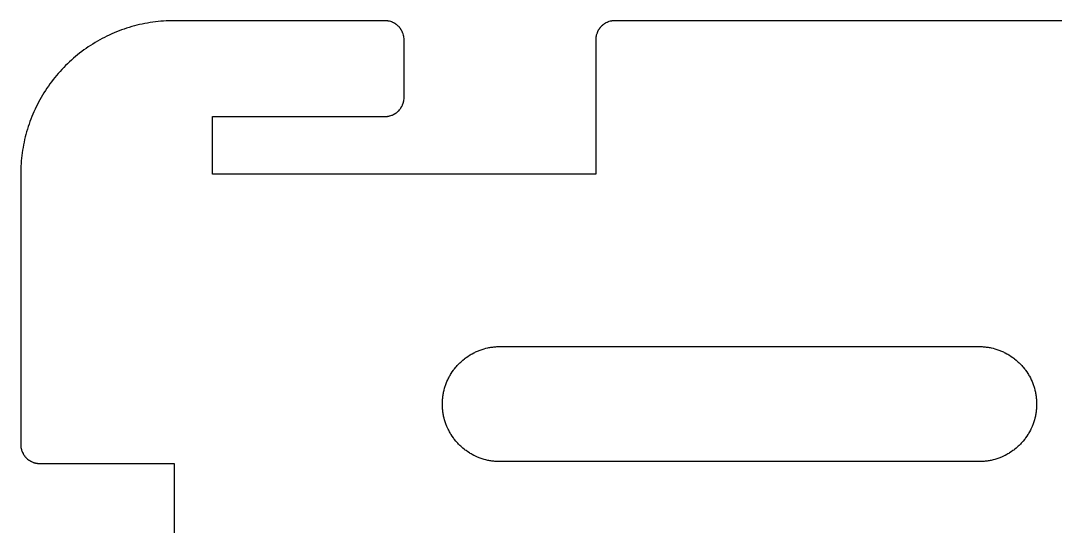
# Model space of a CAD drawing. Header units: metres. Extents: x 0 to 195, y 0 to 250.
# Drawn here: x 0 to 54, y 223.6 to 250 of the extents above; entities that cross this region are included whole.
import ezdxf

# ---------------------------------------------------------------- set-up
doc = ezdxf.new("R2010")
doc.units = ezdxf.units.M

msp = doc.modelspace()

# ---------------------------------------------------------------- linework, layer by layer
for p, q in [((6.88672, 249.922), (6.74805, 249.901)), ((7.02539, 249.94), (6.88672, 249.922)), ((7.16406, 249.956), (7.02539, 249.94)), ((7.30273, 249.97), (7.16406, 249.956)), ((7.44238, 249.98), (7.30273, 249.97)), ((7.58105, 249.989), (7.44238, 249.98)), ((7.7207, 249.995), (7.58105, 249.989)), ((7.86035, 249.999), (7.7207, 249.995)), ((8, 250), (7.86035, 249.999)), ((19.0176, 250), (8, 250)), ((19.0352, 249.999), (19.0176, 250)), ((19.0527, 249.999), (19.0352, 249.999)), ((19.0693, 249.998), (19.0527, 249.999)), ((19.1396, 249.99), (19.0693, 249.998)), ((19.1562, 249.987), (19.1396, 249.99)), ((19.1738, 249.984), (19.1562, 249.987)), ((19.1904, 249.981), (19.1738, 249.984)), ((19.208, 249.979), (19.1904, 249.981)), ((19.2246, 249.975), (19.208, 249.979)), ((19.2422, 249.971), (19.2246, 249.975)), ((19.3086, 249.951), (19.2422, 249.971)), ((19.3584, 249.934), (19.3086, 249.951)), ((19.375, 249.927), (19.3584, 249.934)), ((19.3906, 249.921), (19.375, 249.927)), ((19.4062, 249.913), (19.3906, 249.921)), ((19.4229, 249.906), (19.4062, 249.913)), ((19.4697, 249.883), (19.4229, 249.906)), ((30.5771, 249.906), (30.5303, 249.883)), ((30.5938, 249.913), (30.5771, 249.906)), ((30.6094, 249.921), (30.5938, 249.913)), ((30.625, 249.927), (30.6094, 249.921)), ((30.6416, 249.934), (30.625, 249.927)), ((30.6914, 249.951), (30.6416, 249.934)), ((30.7578, 249.971), (30.6914, 249.951)), ((30.7754, 249.975), (30.7578, 249.971)), ((30.792, 249.979), (30.7754, 249.975)), ((30.8096, 249.981), (30.792, 249.979)), ((30.8262, 249.984), (30.8096, 249.981)), ((30.8438, 249.987), (30.8262, 249.984)), ((30.8604, 249.99), (30.8438, 249.987)), ((30.9307, 249.998), (30.8604, 249.99)), ((30.9473, 249.999), (30.9307, 249.998)), ((30.9648, 249.999), (30.9473, 249.999)), ((30.9824, 250), (30.9648, 249.999)), ((130.518, 250), (30.9824, 250)), ((5.00293, 249.417), (4.87402, 249.364)), ((5.13281, 249.469), (5.00293, 249.417)), ((5.26367, 249.518), (5.13281, 249.469)), ((5.39551, 249.564), (5.26367, 249.518)), ((5.52832, 249.608), (5.39551, 249.564)), ((5.66113, 249.65), (5.52832, 249.608)), ((5.79492, 249.69), (5.66113, 249.65)), ((5.92969, 249.728), (5.79492, 249.69)), ((6.06445, 249.763), (5.92969, 249.728)), ((6.2002, 249.795), (6.06445, 249.763)), ((6.33691, 249.825), (6.2002, 249.795)), ((6.47363, 249.853), (6.33691, 249.825)), ((6.61035, 249.879), (6.47363, 249.853)), ((6.74805, 249.901), (6.61035, 249.879)), ((19.4844, 249.875), (19.4697, 249.883)), ((19.5, 249.866), (19.4844, 249.875)), ((19.5146, 249.857), (19.5, 249.866)), ((19.5303, 249.848), (19.5146, 249.857)), ((19.5449, 249.839), (19.5303, 249.848)), ((19.5596, 249.829), (19.5449, 249.839)), ((19.5732, 249.819), (19.5596, 249.829)), ((19.5879, 249.809), (19.5732, 249.819)), ((19.6016, 249.799), (19.5879, 249.809)), ((19.6289, 249.777), (19.6016, 249.799)), ((19.6426, 249.766), (19.6289, 249.777)), ((19.6562, 249.755), (19.6426, 249.766)), ((19.6943, 249.72), (19.6562, 249.755)), ((19.7197, 249.694), (19.6943, 249.72)), ((19.7549, 249.656), (19.7197, 249.694)), ((19.7656, 249.643), (19.7549, 249.656)), ((19.7773, 249.629), (19.7656, 249.643)), ((19.7988, 249.602), (19.7773, 249.629)), ((19.8086, 249.588), (19.7988, 249.602)), ((19.8193, 249.573), (19.8086, 249.588)), ((19.8291, 249.56), (19.8193, 249.573)), ((19.8389, 249.545), (19.8291, 249.56)), ((19.8477, 249.53), (19.8389, 249.545)), ((19.8574, 249.515), (19.8477, 249.53)), ((19.8662, 249.5), (19.8574, 249.515)), ((19.875, 249.484), (19.8662, 249.5)), ((19.8828, 249.47), (19.875, 249.484)), ((19.9062, 249.423), (19.8828, 249.47)), ((19.9131, 249.406), (19.9062, 249.423)), ((19.9209, 249.391), (19.9131, 249.406)), ((19.9268, 249.375), (19.9209, 249.391)), ((19.9336, 249.358), (19.9268, 249.375)), ((30.0732, 249.375), (30.0664, 249.358)), ((30.0791, 249.391), (30.0732, 249.375)), ((30.0869, 249.406), (30.0791, 249.391)), ((30.0938, 249.423), (30.0869, 249.406)), ((30.1172, 249.47), (30.0938, 249.423)), ((30.125, 249.484), (30.1172, 249.47)), ((30.1338, 249.5), (30.125, 249.484)), ((30.1426, 249.515), (30.1338, 249.5)), ((30.1523, 249.53), (30.1426, 249.515)), ((30.1611, 249.545), (30.1523, 249.53)), ((30.1709, 249.56), (30.1611, 249.545)), ((30.1807, 249.573), (30.1709, 249.56)), ((30.1914, 249.588), (30.1807, 249.573)), ((30.2012, 249.602), (30.1914, 249.588)), ((30.2227, 249.629), (30.2012, 249.602)), ((30.2344, 249.643), (30.2227, 249.629)), ((30.2451, 249.656), (30.2344, 249.643)), ((30.2803, 249.694), (30.2451, 249.656)), ((30.3057, 249.72), (30.2803, 249.694)), ((30.3438, 249.755), (30.3057, 249.72)), ((30.3574, 249.766), (30.3438, 249.755)), ((30.3711, 249.777), (30.3574, 249.766)), ((30.3984, 249.799), (30.3711, 249.777)), ((30.4121, 249.809), (30.3984, 249.799)), ((30.4268, 249.819), (30.4121, 249.809)), ((30.4404, 249.829), (30.4268, 249.819)), ((30.4551, 249.839), (30.4404, 249.829)), ((30.4697, 249.848), (30.4551, 249.839)), ((30.4854, 249.857), (30.4697, 249.848)), ((30.5, 249.866), (30.4854, 249.857)), ((30.5156, 249.875), (30.5, 249.866)), ((30.5303, 249.883), (30.5156, 249.875)), ((3.87988, 248.857), (3.76074, 248.784)), ((4, 248.928), (3.87988, 248.857)), ((4.12109, 248.997), (4, 248.928)), ((4.24414, 249.063), (4.12109, 248.997)), ((4.36816, 249.128), (4.24414, 249.063)), ((4.49316, 249.19), (4.36816, 249.128)), ((4.61914, 249.25), (4.49316, 249.19)), ((4.74609, 249.309), (4.61914, 249.25)), ((4.87402, 249.364), (4.74609, 249.309)), ((19.9512, 249.309), (19.9336, 249.358)), ((19.9707, 249.242), (19.9512, 249.309)), ((19.9746, 249.225), (19.9707, 249.242)), ((19.9785, 249.208), (19.9746, 249.225)), ((19.9814, 249.19), (19.9785, 249.208)), ((19.9844, 249.174), (19.9814, 249.19)), ((19.9873, 249.156), (19.9844, 249.174)), ((19.9902, 249.14), (19.9873, 249.156)), ((19.998, 249.069), (19.9902, 249.14)), ((19.999, 249.053), (19.998, 249.069)), ((19.999, 249.035), (19.999, 249.053)), ((20, 249.018), (19.999, 249.035)), ((20, 245.982), (20, 249.018)), ((30.001, 249.035), (30, 249.018)), ((30, 249.018), (30, 242)), ((30.002, 249.069), (30.001, 249.053)), ((30.001, 249.053), (30.001, 249.035)), ((30.0098, 249.14), (30.002, 249.069)), ((30.0127, 249.156), (30.0098, 249.14)), ((30.0156, 249.174), (30.0127, 249.156)), ((30.0186, 249.19), (30.0156, 249.174)), ((30.0215, 249.208), (30.0186, 249.19)), ((30.0254, 249.225), (30.0215, 249.208)), ((30.0293, 249.242), (30.0254, 249.225)), ((30.0488, 249.309), (30.0293, 249.242)), ((30.0664, 249.358), (30.0488, 249.309)), ((3.0752, 248.304), (2.96582, 248.217)), ((3.18555, 248.389), (3.0752, 248.304)), ((3.29785, 248.472), (3.18555, 248.389)), ((3.41113, 248.553), (3.29785, 248.472)), ((3.52637, 248.632), (3.41113, 248.553)), ((3.64258, 248.709), (3.52637, 248.632)), ((3.76074, 248.784), (3.64258, 248.709)), ((2.44238, 247.755), (2.34277, 247.657)), ((2.54395, 247.851), (2.44238, 247.755)), ((2.64648, 247.945), (2.54395, 247.851)), ((2.75195, 248.038), (2.64648, 247.945)), ((2.85742, 248.128), (2.75195, 248.038)), ((2.96582, 248.217), (2.85742, 248.128)), ((1.96191, 247.248), (1.87207, 247.143)), ((2.05469, 247.354), (1.96191, 247.248)), ((2.14941, 247.456), (2.05469, 247.354)), ((2.24512, 247.558), (2.14941, 247.456)), ((2.34277, 247.657), (2.24512, 247.558)), ((1.52832, 246.702), (1.44727, 246.589)), ((1.61133, 246.814), (1.52832, 246.702)), ((1.69629, 246.925), (1.61133, 246.814)), ((1.7832, 247.034), (1.69629, 246.925)), ((1.87207, 247.143), (1.7832, 247.034)), ((1.21582, 246.239), (1.14258, 246.12)), ((1.29102, 246.357), (1.21582, 246.239)), ((1.36816, 246.474), (1.29102, 246.357)), ((1.44727, 246.589), (1.36816, 246.474)), ((0.87207, 245.632), (0.80957, 245.507)), ((0.93652, 245.756), (0.87207, 245.632)), ((1.00293, 245.879), (0.93652, 245.756)), ((1.07227, 246), (1.00293, 245.879)), ((1.14258, 246.12), (1.07227, 246)), ((19.9062, 245.577), (19.9131, 245.594)), ((19.9131, 245.594), (19.9209, 245.609)), ((19.9209, 245.609), (19.9268, 245.625)), ((19.9268, 245.625), (19.9336, 245.642)), ((19.9336, 245.642), (19.9512, 245.691)), ((19.9512, 245.691), (19.9707, 245.758)), ((19.9707, 245.758), (19.9746, 245.775)), ((19.9746, 245.775), (19.9785, 245.792)), ((19.9785, 245.792), (19.9814, 245.81)), ((19.9814, 245.81), (19.9844, 245.826)), ((19.9844, 245.826), (19.9873, 245.844)), ((19.9873, 245.844), (19.9902, 245.86)), ((19.9902, 245.86), (19.998, 245.931)), ((19.998, 245.931), (19.999, 245.947)), ((19.999, 245.965), (20, 245.982)), ((19.999, 245.947), (19.999, 245.965)), ((0.63574, 245.126), (0.58301, 244.997)), ((0.69141, 245.254), (0.63574, 245.126)), ((0.75, 245.381), (0.69141, 245.254)), ((0.80957, 245.507), (0.75, 245.381)), ((19.2422, 245.029), (19.3086, 245.049)), ((19.3086, 245.049), (19.3584, 245.066)), ((19.3584, 245.066), (19.375, 245.073)), ((19.375, 245.073), (19.3906, 245.079)), ((19.3906, 245.079), (19.4062, 245.087)), ((19.4062, 245.087), (19.4229, 245.094)), ((19.4229, 245.094), (19.4697, 245.117)), ((19.4697, 245.117), (19.4844, 245.125)), ((19.4844, 245.125), (19.5, 245.134)), ((19.5, 245.134), (19.5146, 245.143)), ((19.5146, 245.143), (19.5303, 245.152)), ((19.5303, 245.152), (19.5449, 245.161)), ((19.5449, 245.161), (19.5596, 245.171)), ((19.5596, 245.171), (19.5732, 245.181)), ((19.5732, 245.181), (19.5879, 245.191)), ((19.5879, 245.191), (19.6016, 245.201)), ((19.6016, 245.201), (19.6289, 245.223)), ((19.6289, 245.223), (19.6426, 245.234)), ((19.6426, 245.234), (19.6562, 245.245)), ((19.6562, 245.245), (19.6943, 245.28)), ((19.6943, 245.28), (19.7197, 245.306)), ((19.7197, 245.306), (19.7549, 245.344)), ((19.7549, 245.344), (19.7656, 245.357)), ((19.7656, 245.357), (19.7773, 245.371)), ((19.7773, 245.371), (19.7988, 245.398)), ((19.7988, 245.398), (19.8086, 245.412)), ((19.8086, 245.412), (19.8193, 245.427)), ((19.8193, 245.427), (19.8291, 245.44)), ((19.8291, 245.44), (19.8389, 245.455)), ((19.8389, 245.455), (19.8477, 245.47)), ((19.8477, 245.47), (19.8574, 245.485)), ((19.8574, 245.485), (19.8662, 245.5)), ((19.8662, 245.5), (19.875, 245.516)), ((19.875, 245.516), (19.8828, 245.53)), ((19.8828, 245.53), (19.9062, 245.577)), ((0.43555, 244.604), (0.3916, 244.472)), ((0.48242, 244.736), (0.43555, 244.604)), ((0.53125, 244.867), (0.48242, 244.736)), ((0.58301, 244.997), (0.53125, 244.867)), ((10, 242), (10, 245)), ((10, 245), (19.0176, 245)), ((19.0176, 245), (19.0352, 245.001)), ((19.0352, 245.001), (19.0527, 245.001)), ((19.0527, 245.001), (19.0693, 245.002)), ((19.0693, 245.002), (19.1396, 245.01)), ((19.1396, 245.01), (19.1562, 245.013)), ((19.1562, 245.013), (19.1738, 245.016)), ((19.1738, 245.016), (19.1904, 245.019)), ((19.1904, 245.019), (19.208, 245.021)), ((19.208, 245.021), (19.2246, 245.025)), ((19.2246, 245.025), (19.2422, 245.029)), ((0.27246, 244.07), (0.2373, 243.936)), ((0.30957, 244.205), (0.27246, 244.07)), ((0.34961, 244.339), (0.30957, 244.205)), ((0.3916, 244.472), (0.34961, 244.339)), ((0.14746, 243.526), (0.12109, 243.39)), ((0.1748, 243.663), (0.14746, 243.526)), ((0.20508, 243.8), (0.1748, 243.663)), ((0.2373, 243.936), (0.20508, 243.8)), ((0.05957, 242.975), (0.04395, 242.836)), ((0.07812, 243.113), (0.05957, 242.975)), ((0.09863, 243.252), (0.07812, 243.113)), ((0.12109, 243.39), (0.09863, 243.252)), ((0.01074, 242.419), (0.00488, 242.279)), ((0.01953, 242.558), (0.01074, 242.419)), ((0.03027, 242.697), (0.01953, 242.558)), ((0.04395, 242.836), (0.03027, 242.697)), ((0.00098, 242.14), (0, 242)), ((0, 242), (0, 227.883)), ((0.00488, 242.279), (0.00098, 242.14)), ((30, 242), (10, 242)), ((23.5459, 232.624), (23.6377, 232.673)), ((23.6377, 232.673), (23.6846, 232.696)), ((23.6846, 232.696), (23.7324, 232.719)), ((23.7324, 232.719), (23.8281, 232.762)), ((23.8281, 232.762), (23.876, 232.781)), ((23.876, 232.781), (23.9248, 232.801)), ((23.9248, 232.801), (23.9736, 232.819)), ((23.9736, 232.819), (24.0234, 232.837)), ((24.0234, 232.837), (24.0732, 232.854)), ((24.0732, 232.854), (24.123, 232.869)), ((24.123, 232.869), (24.1729, 232.884)), ((24.1729, 232.884), (24.2744, 232.911)), ((24.2744, 232.911), (24.376, 232.935)), ((24.376, 232.935), (24.4277, 232.945)), ((24.4277, 232.945), (24.4795, 232.954)), ((24.4795, 232.954), (24.5303, 232.963)), ((24.5303, 232.963), (24.582, 232.971)), ((24.582, 232.971), (24.6348, 232.978)), ((24.6348, 232.978), (24.6865, 232.983)), ((24.6865, 232.983), (24.7383, 232.988)), ((24.7383, 232.988), (24.791, 232.993)), ((24.791, 232.993), (24.8428, 232.996)), ((24.8428, 232.996), (24.9473, 233)), ((24.9473, 233), (50.0527, 233)), ((50.0527, 233), (50.1572, 232.996)), ((50.1572, 232.996), (50.209, 232.993)), ((50.209, 232.993), (50.2617, 232.988)), ((50.2617, 232.988), (50.3135, 232.983)), ((50.3135, 232.983), (50.3652, 232.978)), ((50.3652, 232.978), (50.418, 232.971)), ((50.418, 232.971), (50.4697, 232.963)), ((50.4697, 232.963), (50.5205, 232.954)), ((50.5205, 232.954), (50.5723, 232.945)), ((50.5723, 232.945), (50.624, 232.935)), ((50.624, 232.935), (50.7256, 232.911)), ((50.7256, 232.911), (50.8271, 232.884)), ((50.8271, 232.884), (50.877, 232.869)), ((50.877, 232.869), (50.9268, 232.854)), ((50.9268, 232.854), (50.9766, 232.837)), ((50.9766, 232.837), (51.0264, 232.819)), ((51.0264, 232.819), (51.0752, 232.801)), ((51.0752, 232.801), (51.124, 232.781)), ((51.124, 232.781), (51.1719, 232.762)), ((51.1719, 232.762), (51.2676, 232.719)), ((51.2676, 232.719), (51.3154, 232.696)), ((51.3154, 232.696), (51.3623, 232.673)), ((51.3623, 232.673), (51.4541, 232.624)), ((22.8418, 232.084), (22.916, 232.158)), ((22.916, 232.158), (22.9541, 232.194)), ((22.9541, 232.194), (22.9922, 232.229)), ((22.9922, 232.229), (23.0322, 232.264)), ((23.0322, 232.264), (23.0713, 232.298)), ((23.0713, 232.298), (23.1533, 232.364)), ((23.1533, 232.364), (23.1943, 232.396)), ((23.1943, 232.396), (23.2363, 232.427)), ((23.2363, 232.427), (23.3223, 232.487)), ((23.3223, 232.487), (23.4102, 232.544)), ((23.4102, 232.544), (23.4551, 232.571)), ((23.4551, 232.571), (23.5, 232.598)), ((23.5, 232.598), (23.5459, 232.624)), ((51.4541, 232.624), (51.5, 232.598)), ((51.5, 232.598), (51.5449, 232.571)), ((51.5449, 232.571), (51.5898, 232.544)), ((51.5898, 232.544), (51.6777, 232.487)), ((51.6777, 232.487), (51.7637, 232.427)), ((51.7637, 232.427), (51.8057, 232.396)), ((51.8057, 232.396), (51.8467, 232.364)), ((51.8467, 232.364), (51.9287, 232.298)), ((51.9287, 232.298), (51.9678, 232.264)), ((51.9678, 232.264), (52.0078, 232.229)), ((52.0078, 232.229), (52.0459, 232.194)), ((52.0459, 232.194), (52.084, 232.158)), ((52.084, 232.158), (52.1582, 232.084)), ((22.4287, 231.545), (22.4561, 231.59)), ((22.4561, 231.59), (22.5127, 231.678)), ((22.5127, 231.678), (22.5732, 231.764)), ((22.5732, 231.764), (22.6045, 231.806)), ((22.6045, 231.806), (22.6357, 231.847)), ((22.6357, 231.847), (22.7021, 231.929)), ((22.7021, 231.929), (22.7363, 231.968)), ((22.7363, 231.968), (22.7705, 232.008)), ((22.7705, 232.008), (22.8057, 232.046)), ((22.8057, 232.046), (22.8418, 232.084)), ((52.1582, 232.084), (52.1943, 232.046)), ((52.1943, 232.046), (52.2295, 232.008)), ((52.2295, 232.008), (52.2637, 231.968)), ((52.2637, 231.968), (52.2979, 231.929)), ((52.2979, 231.929), (52.3643, 231.847)), ((52.3643, 231.847), (52.3955, 231.806)), ((52.3955, 231.806), (52.4268, 231.764)), ((52.4268, 231.764), (52.4873, 231.678)), ((52.4873, 231.678), (52.5439, 231.59)), ((52.5439, 231.59), (52.5713, 231.545)), ((22.1631, 230.977), (22.1807, 231.026)), ((22.1807, 231.026), (22.1992, 231.075)), ((22.1992, 231.075), (22.2188, 231.124)), ((22.2188, 231.124), (22.2383, 231.172)), ((22.2383, 231.172), (22.2812, 231.268)), ((22.2812, 231.268), (22.3037, 231.315)), ((22.3037, 231.315), (22.3271, 231.362)), ((22.3271, 231.362), (22.376, 231.454)), ((22.376, 231.454), (22.4023, 231.5)), ((22.4023, 231.5), (22.4287, 231.545)), ((52.5713, 231.545), (52.5977, 231.5)), ((52.5977, 231.5), (52.624, 231.454)), ((52.624, 231.454), (52.6729, 231.362)), ((52.6729, 231.362), (52.6963, 231.315)), ((52.6963, 231.315), (52.7188, 231.268)), ((52.7188, 231.268), (52.7617, 231.172)), ((52.7617, 231.172), (52.7812, 231.124)), ((52.7812, 231.124), (52.8008, 231.075)), ((52.8008, 231.075), (52.8193, 231.026)), ((52.8193, 231.026), (52.8369, 230.977)), ((22.0371, 230.47), (22.0459, 230.521)), ((22.0459, 230.521), (22.0547, 230.572)), ((22.0547, 230.572), (22.0654, 230.624)), ((22.0654, 230.624), (22.0889, 230.726)), ((22.0889, 230.726), (22.1162, 230.827)), ((22.1162, 230.827), (22.1309, 230.877)), ((22.1309, 230.877), (22.1465, 230.927)), ((22.1465, 230.927), (22.1631, 230.977)), ((52.8369, 230.977), (52.8535, 230.927)), ((52.8535, 230.927), (52.8691, 230.877)), ((52.8691, 230.877), (52.8838, 230.827)), ((52.8838, 230.827), (52.9111, 230.726)), ((52.9111, 230.726), (52.9346, 230.624)), ((52.9346, 230.624), (52.9453, 230.572)), ((52.9453, 230.572), (52.9541, 230.521)), ((52.9541, 230.521), (52.9629, 230.47)), ((22, 230.053), (22.0039, 230.157)), ((22, 229.947), (22, 230.053)), ((22.0039, 229.843), (22, 229.947)), ((22.0039, 230.157), (22.0068, 230.209)), ((22.0068, 230.209), (22.0117, 230.262)), ((22.0117, 230.262), (22.0166, 230.313)), ((22.0166, 230.313), (22.0225, 230.365)), ((22.0225, 230.365), (22.0293, 230.418)), ((22.0293, 230.418), (22.0371, 230.47)), ((52.9629, 230.47), (52.9707, 230.418)), ((52.9707, 230.418), (52.9775, 230.365)), ((52.9775, 230.365), (52.9834, 230.313)), ((52.9834, 230.313), (52.9883, 230.262)), ((52.9883, 230.262), (52.9932, 230.209)), ((52.9932, 230.209), (52.9961, 230.157)), ((52.9961, 230.157), (53, 230.053)), ((53, 229.947), (52.9961, 229.843)), ((53, 230.053), (53, 229.947)), ((22.0068, 229.791), (22.0039, 229.843)), ((22.0117, 229.738), (22.0068, 229.791)), ((22.0166, 229.687), (22.0117, 229.738)), ((22.0225, 229.635), (22.0166, 229.687)), ((22.0293, 229.582), (22.0225, 229.635)), ((22.0371, 229.53), (22.0293, 229.582)), ((22.0459, 229.479), (22.0371, 229.53)), ((22.0547, 229.428), (22.0459, 229.479)), ((22.0654, 229.376), (22.0547, 229.428)), ((52.9453, 229.428), (52.9346, 229.376)), ((52.9541, 229.479), (52.9453, 229.428)), ((52.9629, 229.53), (52.9541, 229.479)), ((52.9707, 229.582), (52.9629, 229.53)), ((52.9775, 229.635), (52.9707, 229.582)), ((52.9834, 229.687), (52.9775, 229.635)), ((52.9883, 229.738), (52.9834, 229.687)), ((52.9932, 229.791), (52.9883, 229.738)), ((52.9961, 229.843), (52.9932, 229.791)), ((22.0889, 229.274), (22.0654, 229.376)), ((22.1162, 229.173), (22.0889, 229.274)), ((22.1309, 229.123), (22.1162, 229.173)), ((22.1465, 229.073), (22.1309, 229.123)), ((22.1631, 229.023), (22.1465, 229.073)), ((22.1807, 228.974), (22.1631, 229.023)), ((22.1992, 228.925), (22.1807, 228.974)), ((22.2188, 228.876), (22.1992, 228.925)), ((22.2383, 228.828), (22.2188, 228.876)), ((52.7812, 228.876), (52.7617, 228.828)), ((52.8008, 228.925), (52.7812, 228.876)), ((52.8193, 228.974), (52.8008, 228.925)), ((52.8369, 229.023), (52.8193, 228.974)), ((52.8535, 229.073), (52.8369, 229.023)), ((52.8691, 229.123), (52.8535, 229.073)), ((52.8838, 229.173), (52.8691, 229.123)), ((52.9111, 229.274), (52.8838, 229.173)), ((52.9346, 229.376), (52.9111, 229.274)), ((22.2812, 228.732), (22.2383, 228.828)), ((22.3037, 228.685), (22.2812, 228.732)), ((22.3271, 228.638), (22.3037, 228.685)), ((22.376, 228.546), (22.3271, 228.638)), ((22.4023, 228.5), (22.376, 228.546)), ((22.4287, 228.455), (22.4023, 228.5)), ((22.4561, 228.41), (22.4287, 228.455)), ((22.5127, 228.322), (22.4561, 228.41)), ((22.5732, 228.236), (22.5127, 228.322)), ((52.4873, 228.322), (52.4268, 228.236)), ((52.5439, 228.41), (52.4873, 228.322)), ((52.5713, 228.455), (52.5439, 228.41)), ((52.5977, 228.5), (52.5713, 228.455)), ((52.624, 228.546), (52.5977, 228.5)), ((52.6729, 228.638), (52.624, 228.546)), ((52.6963, 228.685), (52.6729, 228.638)), ((52.7188, 228.732), (52.6963, 228.685)), ((52.7617, 228.828), (52.7188, 228.732)), ((0, 227.883), (0.00098, 227.865)), ((0.00098, 227.865), (0.00098, 227.848)), ((0.00098, 227.848), (0.00195, 227.83)), ((0.00195, 227.83), (0.00391, 227.812)), ((0.00391, 227.812), (0.00586, 227.796)), ((0.00586, 227.796), (0.00977, 227.761)), ((22.6045, 228.194), (22.5732, 228.236)), ((22.6357, 228.153), (22.6045, 228.194)), ((22.7021, 228.071), (22.6357, 228.153)), ((22.7363, 228.032), (22.7021, 228.071)), ((22.7705, 227.992), (22.7363, 228.032)), ((22.8057, 227.954), (22.7705, 227.992)), ((22.8418, 227.916), (22.8057, 227.954)), ((22.916, 227.842), (22.8418, 227.916)), ((22.9541, 227.806), (22.916, 227.842)), ((22.9922, 227.771), (22.9541, 227.806)), ((52.0459, 227.806), (52.0078, 227.771)), ((52.084, 227.842), (52.0459, 227.806)), ((52.1582, 227.916), (52.084, 227.842)), ((52.1943, 227.954), (52.1582, 227.916)), ((52.2295, 227.992), (52.1943, 227.954)), ((52.2637, 228.032), (52.2295, 227.992)), ((52.2979, 228.071), (52.2637, 228.032)), ((52.3643, 228.153), (52.2979, 228.071)), ((52.3955, 228.194), (52.3643, 228.153)), ((52.4268, 228.236), (52.3955, 228.194)), ((0.00977, 227.761), (0.0127, 227.743)), ((0.0127, 227.743), (0.01562, 227.727)), ((0.01562, 227.727), (0.01855, 227.709)), ((0.01855, 227.709), (0.02148, 227.692)), ((0.02148, 227.692), (0.02539, 227.675)), ((0.02539, 227.675), (0.0293, 227.658)), ((0.0293, 227.658), (0.03418, 227.642)), ((0.03418, 227.642), (0.03906, 227.624)), ((0.03906, 227.624), (0.04883, 227.591)), ((0.04883, 227.591), (0.06055, 227.558)), ((0.06055, 227.558), (0.06641, 227.542)), ((0.06641, 227.542), (0.07324, 227.525)), ((0.07324, 227.525), (0.0791, 227.509)), ((0.0791, 227.509), (0.08691, 227.493)), ((0.08691, 227.493), (0.09375, 227.478)), ((0.09375, 227.478), (0.125, 227.415)), ((0.125, 227.415), (0.13379, 227.4)), ((0.13379, 227.4), (0.14258, 227.385)), ((0.14258, 227.385), (0.15234, 227.37)), ((0.15234, 227.37), (0.16113, 227.355)), ((0.16113, 227.355), (0.18066, 227.326)), ((0.18066, 227.326), (0.19141, 227.312)), ((0.19141, 227.312), (0.20117, 227.298)), ((0.20117, 227.298), (0.22266, 227.271)), ((0.22266, 227.271), (0.23438, 227.257)), ((0.23438, 227.257), (0.24512, 227.244)), ((0.24512, 227.244), (0.25684, 227.23)), ((23.0322, 227.736), (22.9922, 227.771)), ((23.0713, 227.702), (23.0322, 227.736)), ((23.1533, 227.636), (23.0713, 227.702)), ((23.1943, 227.604), (23.1533, 227.636)), ((23.2363, 227.573), (23.1943, 227.604)), ((23.3223, 227.513), (23.2363, 227.573)), ((23.4102, 227.456), (23.3223, 227.513)), ((23.4551, 227.429), (23.4102, 227.456)), ((23.5, 227.402), (23.4551, 227.429)), ((23.5459, 227.376), (23.5, 227.402)), ((23.6377, 227.327), (23.5459, 227.376)), ((23.6846, 227.304), (23.6377, 227.327)), ((23.7324, 227.281), (23.6846, 227.304)), ((23.8281, 227.238), (23.7324, 227.281)), ((23.876, 227.219), (23.8281, 227.238)), ((51.1719, 227.238), (51.124, 227.219)), ((51.2676, 227.281), (51.1719, 227.238)), ((51.3154, 227.304), (51.2676, 227.281)), ((51.3623, 227.327), (51.3154, 227.304)), ((51.4541, 227.376), (51.3623, 227.327)), ((51.5, 227.402), (51.4541, 227.376)), ((51.5449, 227.429), (51.5, 227.402)), ((51.5898, 227.456), (51.5449, 227.429)), ((51.6777, 227.513), (51.5898, 227.456)), ((51.7637, 227.573), (51.6777, 227.513)), ((51.8057, 227.604), (51.7637, 227.573)), ((51.8467, 227.636), (51.8057, 227.604)), ((51.9287, 227.702), (51.8467, 227.636)), ((51.9678, 227.736), (51.9287, 227.702)), ((52.0078, 227.771), (51.9678, 227.736)), ((0.25684, 227.23), (0.28027, 227.205)), ((0.28027, 227.205), (0.29297, 227.193)), ((0.29297, 227.193), (0.30566, 227.181)), ((0.30566, 227.181), (0.34375, 227.146)), ((0.34375, 227.146), (0.35742, 227.134)), ((0.35742, 227.134), (0.41211, 227.091)), ((0.41211, 227.091), (0.42676, 227.081)), ((0.42676, 227.081), (0.44043, 227.071)), ((0.44043, 227.071), (0.46973, 227.052)), ((0.46973, 227.052), (0.48535, 227.043)), ((0.48535, 227.043), (0.5, 227.034)), ((0.5, 227.034), (0.51562, 227.025)), ((0.51562, 227.025), (0.53027, 227.017)), ((0.53027, 227.017), (0.56152, 227.001)), ((0.56152, 227.001), (0.57715, 226.994)), ((0.57715, 226.994), (0.59375, 226.986)), ((0.59375, 226.986), (0.625, 226.973)), ((0.625, 226.973), (0.6416, 226.967)), ((0.6416, 226.967), (0.6582, 226.96)), ((0.6582, 226.96), (0.6748, 226.954)), ((0.6748, 226.954), (0.69141, 226.949)), ((0.69141, 226.949), (0.70801, 226.943)), ((0.70801, 226.943), (0.74121, 226.934)), ((0.74121, 226.934), (0.75781, 226.93)), ((0.75781, 226.93), (0.77539, 226.926)), ((0.77539, 226.926), (0.79199, 226.922)), ((0.79199, 226.922), (0.80957, 226.918)), ((0.80957, 226.918), (0.82617, 226.915)), ((0.82617, 226.915), (0.84375, 226.912)), ((0.84375, 226.912), (0.86035, 226.91)), ((0.86035, 226.91), (0.87793, 226.907)), ((0.87793, 226.907), (0.91309, 226.903)), ((0.91309, 226.903), (0.93066, 226.902)), ((0.93066, 226.902), (0.94727, 226.901)), ((0.94727, 226.901), (0.96484, 226.9)), ((0.96484, 226.9), (8, 226.9)), ((8, 226.9), (8, 207.1)), ((23.9248, 227.199), (23.876, 227.219)), ((23.9736, 227.181), (23.9248, 227.199)), ((24.0234, 227.163), (23.9736, 227.181)), ((24.0732, 227.146), (24.0234, 227.163)), ((24.123, 227.131), (24.0732, 227.146)), ((24.1729, 227.116), (24.123, 227.131)), ((24.2744, 227.089), (24.1729, 227.116)), ((24.376, 227.065), (24.2744, 227.089)), ((24.4277, 227.055), (24.376, 227.065)), ((24.4795, 227.046), (24.4277, 227.055)), ((24.5303, 227.037), (24.4795, 227.046)), ((24.582, 227.029), (24.5303, 227.037)), ((24.6348, 227.022), (24.582, 227.029)), ((24.6865, 227.017), (24.6348, 227.022)), ((24.7383, 227.012), (24.6865, 227.017)), ((24.791, 227.007), (24.7383, 227.012)), ((24.8428, 227.004), (24.791, 227.007)), ((24.9473, 227), (24.8428, 227.004)), ((50.0527, 227), (24.9473, 227)), ((50.1572, 227.004), (50.0527, 227)), ((50.209, 227.007), (50.1572, 227.004)), ((50.2617, 227.012), (50.209, 227.007)), ((50.3135, 227.017), (50.2617, 227.012)), ((50.3652, 227.022), (50.3135, 227.017)), ((50.418, 227.029), (50.3652, 227.022)), ((50.4697, 227.037), (50.418, 227.029)), ((50.5205, 227.046), (50.4697, 227.037)), ((50.5723, 227.055), (50.5205, 227.046)), ((50.624, 227.065), (50.5723, 227.055)), ((50.7256, 227.089), (50.624, 227.065)), ((50.8271, 227.116), (50.7256, 227.089)), ((50.877, 227.131), (50.8271, 227.116)), ((50.9268, 227.146), (50.877, 227.131)), ((50.9766, 227.163), (50.9268, 227.146)), ((51.0264, 227.181), (50.9766, 227.163)), ((51.0752, 227.199), (51.0264, 227.181)), ((51.124, 227.219), (51.0752, 227.199))]:
    msp.add_line(p, q)

doc.saveas('drawing.dxf')
